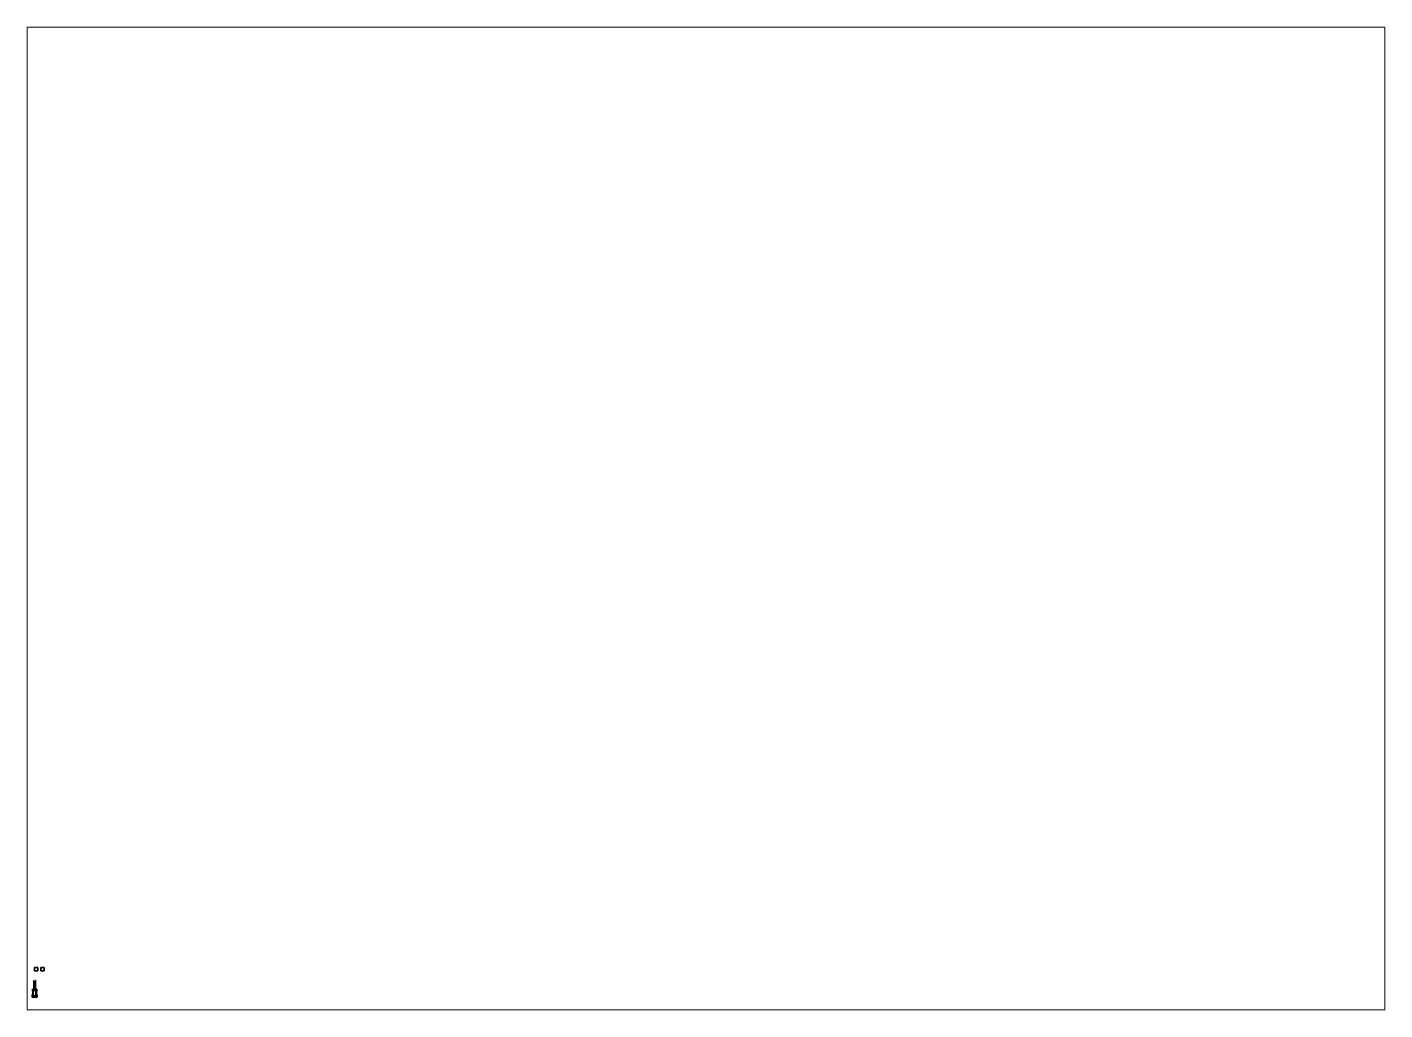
# Paper-space layout 'Layout1' of a CAD drawing. Header units: millimetres. Extents: x 28 to 251, y 20 to 181.
# The model-space entities are those that its viewports show. They can reach past a viewport. Long polylines and large blocks are cut down to what shows.
import ezdxf

# ---------------------------------------------------------------- set-up
doc = ezdxf.new("R2010")
doc.units = ezdxf.units.MM
doc.layers.add('wheels', color=2, linetype='Continuous')

msp = doc.modelspace()

# ---------------------------------------------------------------- linework, layer by layer
for points in [[(1, 8, 1), (1, 8), (0, 8), (0, 8, 1)], [(1, 8), (1, 7), (0, 7), (0, 8)], [(0, 8), (0, 7), (0, 7, 1), (0, 8, 1)], [(0, 8, 1), (0, 7, 1), (1, 7, 1), (1, 8, 1)], [(0, 7, 1), (0, 7), (1, 7), (1, 7, 1)], [(1, 7, 1), (1, 7), (1, 8), (1, 8, 1)], [(3, 8), (3, 7), (2, 7), (2, 8)], [(2, 8), (2, 7), (3, 7), (3, 8)], [(-0.57, 0.92, 1), (-0.45, 0.92, 0.5), (-0.48, 0.92, 0.5), (-0.6, 0.92, 1)], [(-0.48, 0.92, 0.5), (-0.48, 0.87, 0.5), (-0.6, 0.87, 1), (-0.6, 0.92, 1)], [(-0.6, 0.92, 1), (-0.6, 0.87, 1), (-0.57, 0.87, 1), (-0.57, 0.92, 1)], [(-0.6, 0.87, 1), (-0.48, 0.87, 0.5), (-0.45, 0.87, 0.5), (-0.57, 0.87, 1)], [(-0.57, 0.02, 1), (-0.45, 0.02, 0.5), (-0.48, 0.02, 0.5), (-0.6, 0.02, 1)], [(-0.48, 0.02, 0.5), (-0.48, -0.03, 0.5), (-0.6, -0.03, 1), (-0.6, 0.02, 1)], [(-0.6, 0.02, 1), (-0.6, -0.03, 1), (-0.57, -0.03, 1), (-0.57, 0.02, 1)], [(-0.57, 1.25, 1), (-0.52, 1.25, 1), (-0.41, 1.25, 0.55), (-0.45, 1.25, 0.5)], [(-0.45, 1.25, 0.5), (-0.45, -1.25, 0.5), (-0.57, -1.25, 1), (-0.57, 1.25, 1)], [(-0.57, -1.25, 1), (-0.52, -1.2, 1), (-0.52, 1.25, 1), (-0.57, 1.25, 1)], [(-0.52, 1.25, 1), (-0.52, -1.2, 1), (-0.41, -1.2, 0.55), (-0.41, 1.25, 0.55)], [(-0.52, 1.15, 1), (-0.52, 1.1, 1), (0.52, 1.1, 1), (0.52, 1.15, 1)], [(0.52, 1.15, 1), (0.41, 1.15, 0.55), (-0.41, 1.15, 0.55), (-0.52, 1.15, 1)], [(-0.52, 1.1, 1), (-0.41, 1.1, 0.55), (0.41, 1.1, 0.55), (0.52, 1.1, 1)], [(-0.45, 0.92, 0.5), (-0.45, 0.87, 0.5), (-0.48, 0.87, 0.5), (-0.48, 0.92, 0.5)], [(-0.45, 0.02, 0.5), (-0.45, -0.03, 0.5), (-0.48, -0.03, 0.5), (-0.48, 0.02, 0.5)], [(0.41, 1.25, 0.55), (0.45, 1.25, 0.5), (-0.45, 1.25, 0.5), (-0.41, 1.25, 0.55)], [(0.45, 1.25, 0.5), (0.45, -1.25, 0.5), (-0.45, -1.25, 0.5), (-0.45, 1.25, 0.5)], [(-0.41, 1.25, 0.55), (-0.41, -1.2, 0.55), (0.41, -1.2, 0.55), (0.41, 1.25, 0.55)], [(-0.2, 0.98, 0.4), (-0.2, 0.98, 0.27), (-0.25, 0.98, 0.27), (-0.25, 0.98, 0.45)], [(-0.25, 0.98, 0.27), (-0.25, 0.82, 0.27), (-0.25, 0.82, 0.45), (-0.25, 0.98, 0.45)], [(-0.2, 0.98, 0.27), (-0.2, 0.82, 0.27), (-0.25, 0.82, 0.27), (-0.25, 0.98, 0.27)], [(-0.25, 0.82, 0.45), (0.25, 0.82, 0.45), (0.25, 0.98, 0.45), (-0.25, 0.98, 0.45)], [(-0.25, 0.98, 0.45), (0.25, 0.98, 0.45), (0.2, 0.98, 0.4), (-0.2, 0.98, 0.4)], [(-0.25, 0.82, 0.45), (-0.25, 0.82, 0.27), (-0.2, 0.82, 0.27), (-0.2, 0.82, 0.4)], [(-0.2, 0.82, 0.4), (0.2, 0.82, 0.4), (0.25, 0.82, 0.45), (-0.25, 0.82, 0.45)], [(-0.22, 3.94, 0.02), (-0.24, 3.94, 0), (-0.24, 0.97, 0.42), (-0.22, 0.97, 0.44)], [(-0.24, 3.94, 0), (-0.22, 3.94, -0.02), (-0.22, 0.97, 0.4), (-0.24, 0.97, 0.42)], [(-0.2, 3.94, 0), (-0.22, 3.94, -0.02), (-0.24, 3.94, 0), (-0.22, 3.94, 0.02)], [(-0.2, 3.94, 0), (-0.22, 3.94, 0.02), (-0.22, 0.97, 0.44), (-0.2, 0.97, 0.42)], [(-0.22, 3.94, -0.02), (-0.2, 3.94, 0), (-0.2, 0.97, 0.42), (-0.22, 0.97, 0.4)], [(-0.2, 0.82, 0.4), (-0.2, 0.82, 0.27), (-0.2, 0.98, 0.27), (-0.2, 0.98, 0.4)], [(0.2, 0.98, 0.4), (0.2, 0.82, 0.4), (-0.2, 0.82, 0.4), (-0.2, 0.98, 0.4)], [(-0.03, 0.94, 0.45), (-0.05, 0.9, 0.45), (-0.05, 0.9, 0.5), (-0.03, 0.94, 0.5)], [(-0.05, 0.9, 0.45), (-0.03, 0.86, 0.45), (-0.03, 0.86, 0.5), (-0.05, 0.9, 0.5)], [(-0.03, 0.86, 0.45), (0.02, 0.86, 0.45), (0.02, 0.86, 0.5), (-0.03, 0.86, 0.5)], [(0.02, 0.94, 0.45), (-0.03, 0.94, 0.45), (-0.03, 0.94, 0.5), (0.02, 0.94, 0.5)], [(0.02, 0.86, 0.45), (0.05, 0.9, 0.45), (0.05, 0.9, 0.5), (0.02, 0.86, 0.5)], [(0.05, 0.9, 0.45), (0.02, 0.94, 0.45), (0.02, 0.94, 0.5), (0.05, 0.9, 0.5)], [(0.24, 3.94, 0), (0.22, 3.94, -0.02), (0.2, 3.94, 0), (0.22, 3.94, 0.02)], [(0.22, 3.94, 0.02), (0.2, 3.94, 0), (0.2, 0.97, 0.42), (0.22, 0.97, 0.44)], [(0.2, 3.94, 0), (0.22, 3.94, -0.02), (0.22, 0.97, 0.4), (0.2, 0.97, 0.42)], [(0.2, 0.98, 0.27), (0.2, 0.82, 0.27), (0.2, 0.82, 0.4), (0.2, 0.98, 0.4)], [(0.25, 0.98, 0.45), (0.25, 0.98, 0.27), (0.2, 0.98, 0.27), (0.2, 0.98, 0.4)], [(0.25, 0.98, 0.27), (0.25, 0.82, 0.27), (0.2, 0.82, 0.27), (0.2, 0.98, 0.27)], [(0.2, 0.82, 0.4), (0.2, 0.82, 0.27), (0.25, 0.82, 0.27), (0.25, 0.82, 0.45)], [(0.24, 3.94, 0), (0.22, 3.94, 0.02), (0.22, 0.97, 0.44), (0.24, 0.97, 0.42)], [(0.22, 3.94, -0.02), (0.24, 3.94, 0), (0.24, 0.97, 0.42), (0.22, 0.97, 0.4)], [(0.25, 0.82, 0.45), (0.25, 0.82, 0.27), (0.25, 0.98, 0.27), (0.25, 0.98, 0.45)], [(0.52, 1.25, 1), (0.57, 1.25, 1), (0.45, 1.25, 0.5), (0.41, 1.25, 0.55)], [(0.41, 1.25, 0.55), (0.41, -1.2, 0.55), (0.52, -1.2, 1), (0.52, 1.25, 1)], [(0.57, 1.25, 1), (0.57, -1.25, 1), (0.45, -1.25, 0.5), (0.45, 1.25, 0.5)], [(0.6, 0.92, 1), (0.48, 0.92, 0.5), (0.45, 0.92, 0.5), (0.57, 0.92, 1)], [(0.48, 0.92, 0.5), (0.48, 0.87, 0.5), (0.45, 0.87, 0.5), (0.45, 0.92, 0.5)], [(0.57, 0.87, 1), (0.45, 0.87, 0.5), (0.48, 0.87, 0.5), (0.6, 0.87, 1)], [(0.6, 0.02, 1), (0.48, 0.02, 0.5), (0.45, 0.02, 0.5), (0.57, 0.02, 1)], [(0.48, 0.02, 0.5), (0.48, -0.03, 0.5), (0.45, -0.03, 0.5), (0.45, 0.02, 0.5)], [(0.6, 0.87, 1), (0.48, 0.87, 0.5), (0.48, 0.92, 0.5), (0.6, 0.92, 1)], [(0.6, -0.03, 1), (0.48, -0.03, 0.5), (0.48, 0.02, 0.5), (0.6, 0.02, 1)], [(0.52, -1.2, 1), (0.57, -1.25, 1), (0.57, 1.25, 1), (0.52, 1.25, 1)], [(0.57, 0.92, 1), (0.57, 0.87, 1), (0.6, 0.87, 1), (0.6, 0.92, 1)], [(0.57, 0.02, 1), (0.57, -0.03, 1), (0.6, -0.03, 1), (0.6, 0.02, 1)], [(-0.6, -0.03, 1), (-0.48, -0.03, 0.5), (-0.45, -0.03, 0.5), (-0.57, -0.03, 1)], [(-0.57, -0.87, 1), (-0.45, -0.87, 0.5), (-0.48, -0.87, 0.5), (-0.6, -0.87, 1)], [(-0.48, -0.87, 0.5), (-0.48, -0.92, 0.5), (-0.6, -0.92, 1), (-0.6, -0.87, 1)], [(-0.6, -0.87, 1), (-0.6, -0.92, 1), (-0.57, -0.92, 1), (-0.57, -0.87, 1)], [(-0.6, -0.92, 1), (-0.48, -0.92, 0.5), (-0.45, -0.92, 0.5), (-0.57, -0.92, 1)], [(-0.52, -1.2, 1), (-0.57, -1.25, 1), (0.57, -1.25, 1), (0.52, -1.2, 1)], [(-0.57, -1.25, 1), (-0.45, -1.25, 0.5), (0.45, -1.25, 0.5), (0.57, -1.25, 1)], [(0.52, -1.2, 1), (0.41, -1.2, 0.55), (-0.41, -1.2, 0.55), (-0.52, -1.2, 1)], [(-0.45, -0.87, 0.5), (-0.45, -0.92, 0.5), (-0.48, -0.92, 0.5), (-0.48, -0.87, 0.5)], [(-0.3, -0.8, 0.5), (-0.3, -0.8, 0.27), (-0.35, -0.8, 0.27), (-0.35, -0.8, 0.5)], [(-0.35, -0.8, 0.27), (-0.35, -1, 0.27), (-0.35, -1, 0.5), (-0.35, -0.8, 0.5)], [(-0.3, -0.8, 0.27), (-0.3, -1, 0.27), (-0.35, -1, 0.27), (-0.35, -0.8, 0.27)], [(-0.35, -1, 0.5), (-0.35, -1, 0.27), (-0.3, -1, 0.27), (-0.3, -1, 0.5)], [(-0.3, -1, 0.5), (-0.3, -1, 0.27), (-0.3, -0.8, 0.27), (-0.3, -0.8, 0.5)], [(0.35, -0.8, 0.5), (0.35, -0.8, 0.27), (0.3, -0.8, 0.27), (0.3, -0.8, 0.5)], [(0.3, -0.8, 0.27), (0.3, -1, 0.27), (0.3, -1, 0.5), (0.3, -0.8, 0.5)], [(0.35, -0.8, 0.27), (0.35, -1, 0.27), (0.3, -1, 0.27), (0.3, -0.8, 0.27)], [(0.3, -1, 0.5), (0.3, -1, 0.27), (0.35, -1, 0.27), (0.35, -1, 0.5)], [(0.35, -1, 0.5), (0.35, -1, 0.27), (0.35, -0.8, 0.27), (0.35, -0.8, 0.5)], [(0.57, -0.03, 1), (0.45, -0.03, 0.5), (0.48, -0.03, 0.5), (0.6, -0.03, 1)], [(0.6, -0.87, 1), (0.48, -0.87, 0.5), (0.45, -0.87, 0.5), (0.57, -0.87, 1)], [(0.48, -0.87, 0.5), (0.48, -0.92, 0.5), (0.45, -0.92, 0.5), (0.45, -0.87, 0.5)], [(0.57, -0.92, 1), (0.45, -0.92, 0.5), (0.48, -0.92, 0.5), (0.6, -0.92, 1)], [(0.6, -0.92, 1), (0.48, -0.92, 0.5), (0.48, -0.87, 0.5), (0.6, -0.87, 1)], [(0.57, -0.87, 1), (0.57, -0.92, 1), (0.6, -0.92, 1), (0.6, -0.87, 1)]]:
    msp.add_3dface(points)
at = {"layer": 'wheels'}
for points in [[(-0.55, 1.18, 0.55), (-0.55, 1.25, 0.34), (-0.65, 1.25, 0.34), (-0.65, 1.18, 0.55)], [(-0.55, 1.25, 0.34), (-0.55, 1.18, 0.13), (-0.65, 1.18, 0.13), (-0.65, 1.25, 0.34)], [(-0.65, 1.18, 0.55), (-0.65, 1.25, 0.34), (-0.65, 1.2, 0.34), (-0.65, 1.14, 0.52)], [(-0.65, 1.25, 0.34), (-0.65, 1.18, 0.13), (-0.65, 1.14, 0.16), (-0.65, 1.2, 0.34)], [(-0.55, 1.2, 0.34), (-0.55, 1.14, 0.52), (-0.65, 1.14, 0.52), (-0.65, 1.2, 0.34)], [(-0.55, 1.14, 0.16), (-0.55, 1.2, 0.34), (-0.65, 1.2, 0.34), (-0.65, 1.14, 0.16)], [(-0.55, 1.18, 0.4), (-0.55, 1, 0.34), (-0.65, 1, 0.34), (-0.65, 1.18, 0.4)], [(-0.65, 1, 0.34), (-0.65, 0.98, 0.4), (-0.65, 1.16, 0.46), (-0.65, 1.18, 0.4)], [(-0.65, 1.18, 0.28), (-0.65, 1, 0.34), (-0.55, 1, 0.34), (-0.55, 1.18, 0.28)], [(-0.65, 0.98, 0.28), (-0.65, 1, 0.34), (-0.65, 1.18, 0.28), (-0.65, 1.16, 0.22)], [(-0.55, 1.01, 0.67), (-0.55, 1.18, 0.55), (-0.65, 1.18, 0.55), (-0.65, 1.01, 0.67)], [(-0.55, 1.18, 0.13), (-0.55, 1.01, 0.01), (-0.65, 1.01, 0.01), (-0.65, 1.18, 0.13)], [(-0.65, 1.01, 0.67), (-0.65, 1.18, 0.55), (-0.65, 1.14, 0.52), (-0.65, 0.99, 0.63)], [(-0.65, 1.18, 0.13), (-0.65, 1.01, 0.01), (-0.65, 0.99, 0.05), (-0.65, 1.14, 0.16)], [(-0.65, 1.16, 0.46), (-0.65, 0.98, 0.4), (-0.55, 0.98, 0.4), (-0.55, 1.16, 0.46)], [(-0.55, 1.16, 0.22), (-0.55, 0.98, 0.28), (-0.65, 0.98, 0.28), (-0.65, 1.16, 0.22)], [(-0.55, 1.14, 0.52), (-0.55, 0.99, 0.63), (-0.65, 0.99, 0.63), (-0.65, 1.14, 0.52)], [(-0.55, 0.99, 0.05), (-0.55, 1.14, 0.16), (-0.65, 1.14, 0.16), (-0.65, 0.99, 0.05)], [(-0.55, 1.09, 0.55), (-0.55, 0.98, 0.4), (-0.65, 0.98, 0.4), (-0.65, 1.09, 0.55)], [(-0.65, 0.98, 0.4), (-0.65, 0.93, 0.44), (-0.65, 1.04, 0.59), (-0.65, 1.09, 0.55)], [(-0.65, 1.09, 0.13), (-0.65, 0.98, 0.28), (-0.55, 0.98, 0.28), (-0.55, 1.09, 0.13)], [(-0.65, 0.93, 0.24), (-0.65, 0.98, 0.28), (-0.65, 1.09, 0.13), (-0.65, 1.04, 0.09)], [(-0.65, 1.04, 0.59), (-0.65, 0.93, 0.44), (-0.55, 0.93, 0.44), (-0.55, 1.04, 0.59)], [(-0.55, 1.04, 0.09), (-0.55, 0.93, 0.24), (-0.65, 0.93, 0.24), (-0.65, 1.04, 0.09)], [(-0.55, 0.79, 0.67), (-0.55, 1.01, 0.67), (-0.65, 1.01, 0.67), (-0.65, 0.79, 0.67)], [(-0.55, 1.01, 0.01), (-0.55, 0.79, 0.01), (-0.65, 0.79, 0.01), (-0.65, 1.01, 0.01)], [(-0.65, 0.79, 0.67), (-0.65, 1.01, 0.67), (-0.65, 0.99, 0.63), (-0.65, 0.81, 0.63)], [(-0.65, 1.01, 0.01), (-0.65, 0.79, 0.01), (-0.65, 0.81, 0.05), (-0.65, 0.99, 0.05)], [(-0.65, 1, 0.34), (-0.65, 0.87, 0.44), (-0.65, 0.93, 0.44), (-0.65, 0.98, 0.4)], [(-0.65, 0.98, 0.28), (-0.65, 0.82, 0.4), (-0.65, 0.87, 0.44), (-0.65, 1, 0.34)], [(-0.55, 0.99, 0.63), (-0.55, 0.81, 0.63), (-0.65, 0.81, 0.63), (-0.65, 0.99, 0.63)], [(-0.55, 0.81, 0.05), (-0.55, 0.99, 0.05), (-0.65, 0.99, 0.05), (-0.65, 0.81, 0.05)], [(-0.65, 0.93, 0.24), (-0.65, 0.8, 0.34), (-0.65, 0.82, 0.4), (-0.65, 0.98, 0.28)], [(-0.65, 0.93, 0.44), (-0.65, 0.87, 0.44), (-0.65, 0.87, 0.63), (-0.65, 0.93, 0.63)], [(-0.55, 0.93, 0.63), (-0.55, 0.93, 0.44), (-0.65, 0.93, 0.44), (-0.65, 0.93, 0.63)], [(-0.65, 0.93, 0.05), (-0.65, 0.93, 0.24), (-0.55, 0.93, 0.24), (-0.55, 0.93, 0.05)], [(-0.65, 0.87, 0.24), (-0.65, 0.93, 0.24), (-0.65, 0.93, 0.05), (-0.65, 0.87, 0.05)], [(-0.65, 0.87, 0.24), (-0.65, 0.82, 0.28), (-0.65, 0.8, 0.34), (-0.65, 0.93, 0.24)], [(-0.65, 0.87, 0.63), (-0.65, 0.87, 0.44), (-0.55, 0.87, 0.44), (-0.55, 0.87, 0.63)], [(-0.55, 0.87, 0.05), (-0.55, 0.87, 0.24), (-0.65, 0.87, 0.24), (-0.65, 0.87, 0.05)], [(-0.65, 0.76, 0.09), (-0.65, 0.87, 0.24), (-0.55, 0.87, 0.24), (-0.55, 0.76, 0.09)], [(-0.65, 0.82, 0.28), (-0.65, 0.87, 0.24), (-0.65, 0.76, 0.09), (-0.65, 0.71, 0.13)], [(-0.55, 0.76, 0.59), (-0.55, 0.87, 0.44), (-0.65, 0.87, 0.44), (-0.65, 0.76, 0.59)], [(-0.65, 0.87, 0.44), (-0.65, 0.82, 0.4), (-0.65, 0.71, 0.55), (-0.65, 0.76, 0.59)], [(-0.55, 0.71, 0.13), (-0.55, 0.82, 0.28), (-0.65, 0.82, 0.28), (-0.65, 0.71, 0.13)], [(-0.65, 0.64, 0.22), (-0.65, 0.82, 0.28), (-0.55, 0.82, 0.28), (-0.55, 0.64, 0.22)], [(-0.65, 0.8, 0.34), (-0.65, 0.82, 0.28), (-0.65, 0.64, 0.22), (-0.65, 0.62, 0.28)], [(-0.55, 0.64, 0.46), (-0.55, 0.82, 0.4), (-0.65, 0.82, 0.4), (-0.65, 0.64, 0.46)], [(-0.65, 0.82, 0.4), (-0.65, 0.8, 0.34), (-0.65, 0.62, 0.4), (-0.65, 0.64, 0.46)], [(-0.65, 0.71, 0.55), (-0.65, 0.82, 0.4), (-0.55, 0.82, 0.4), (-0.55, 0.71, 0.55)], [(-0.55, 0.81, 0.63), (-0.55, 0.66, 0.52), (-0.65, 0.66, 0.52), (-0.65, 0.81, 0.63)], [(-0.55, 0.66, 0.16), (-0.55, 0.81, 0.05), (-0.65, 0.81, 0.05), (-0.65, 0.66, 0.16)], [(-0.65, 0.79, 0.01), (-0.65, 0.62, 0.13), (-0.65, 0.66, 0.16), (-0.65, 0.81, 0.05)], [(-0.65, 0.62, 0.55), (-0.65, 0.79, 0.67), (-0.65, 0.81, 0.63), (-0.65, 0.66, 0.52)], [(-0.55, 0.62, 0.28), (-0.55, 0.8, 0.34), (-0.65, 0.8, 0.34), (-0.65, 0.62, 0.28)], [(-0.65, 0.62, 0.4), (-0.65, 0.8, 0.34), (-0.55, 0.8, 0.34), (-0.55, 0.62, 0.4)], [(-0.55, 0.62, 0.55), (-0.55, 0.79, 0.67), (-0.65, 0.79, 0.67), (-0.65, 0.62, 0.55)], [(-0.55, 0.79, 0.01), (-0.55, 0.62, 0.13), (-0.65, 0.62, 0.13), (-0.65, 0.79, 0.01)], [(-0.55, 0.66, 0.52), (-0.55, 0.6, 0.34), (-0.65, 0.6, 0.34), (-0.65, 0.66, 0.52)], [(-0.55, 0.6, 0.34), (-0.55, 0.66, 0.16), (-0.65, 0.66, 0.16), (-0.65, 0.6, 0.34)], [(-0.65, 0.62, 0.13), (-0.65, 0.55, 0.34), (-0.65, 0.6, 0.34), (-0.65, 0.66, 0.16)], [(-0.65, 0.55, 0.34), (-0.65, 0.62, 0.55), (-0.65, 0.66, 0.52), (-0.65, 0.6, 0.34)], [(-0.55, 0.55, 0.34), (-0.55, 0.62, 0.55), (-0.65, 0.62, 0.55), (-0.65, 0.55, 0.34)], [(-0.55, 0.62, 0.13), (-0.55, 0.55, 0.34), (-0.65, 0.55, 0.34), (-0.65, 0.62, 0.13)], [(-0.55, 1.18, 0.13), (-0.55, 1.25, 0.34), (-0.55, 1.2, 0.34), (-0.55, 1.14, 0.16)], [(-0.55, 1.25, 0.34), (-0.55, 1.18, 0.55), (-0.55, 1.14, 0.52), (-0.55, 1.2, 0.34)], [(-0.55, 1, 0.34), (-0.55, 0.98, 0.28), (-0.55, 1.16, 0.22), (-0.55, 1.18, 0.28)], [(-0.55, 1.01, 0.01), (-0.55, 1.18, 0.13), (-0.55, 1.14, 0.16), (-0.55, 0.99, 0.05)], [(-0.55, 0.98, 0.4), (-0.55, 1, 0.34), (-0.55, 1.18, 0.4), (-0.55, 1.16, 0.46)], [(-0.55, 1.18, 0.55), (-0.55, 1.01, 0.67), (-0.55, 0.99, 0.63), (-0.55, 1.14, 0.52)], [(-0.55, 0.98, 0.28), (-0.55, 0.93, 0.24), (-0.55, 1.04, 0.09), (-0.55, 1.09, 0.13)], [(-0.55, 0.93, 0.44), (-0.55, 0.98, 0.4), (-0.55, 1.09, 0.55), (-0.55, 1.04, 0.59)], [(-0.55, 0.79, 0.01), (-0.55, 1.01, 0.01), (-0.55, 0.99, 0.05), (-0.55, 0.81, 0.05)], [(-0.55, 1.01, 0.67), (-0.55, 0.79, 0.67), (-0.55, 0.81, 0.63), (-0.55, 0.99, 0.63)], [(-0.55, 0.93, 0.24), (-0.55, 0.98, 0.28), (-0.55, 1, 0.34), (-0.55, 0.87, 0.24)], [(-0.55, 0.87, 0.24), (-0.55, 1, 0.34), (-0.55, 0.98, 0.4), (-0.55, 0.82, 0.28)], [(-0.55, 0.82, 0.28), (-0.55, 0.98, 0.4), (-0.55, 0.93, 0.44), (-0.55, 0.8, 0.34)], [(0.55, 0.93, 0.38), (0.55, 0.95, 0.34), (-0.55, 0.95, 0.34), (-0.55, 0.93, 0.38)], [(0.55, 0.95, 0.34), (0.55, 0.93, 0.3), (-0.55, 0.93, 0.3), (-0.55, 0.95, 0.34)], [(-0.55, 0.93, 0.24), (-0.55, 0.87, 0.24), (-0.55, 0.87, 0.05), (-0.55, 0.93, 0.05)], [(-0.55, 0.87, 0.44), (-0.55, 0.93, 0.44), (-0.55, 0.93, 0.63), (-0.55, 0.87, 0.63)], [(-0.55, 0.8, 0.34), (-0.55, 0.93, 0.44), (-0.55, 0.87, 0.44), (-0.55, 0.82, 0.4)], [(0.55, 0.88, 0.38), (0.55, 0.93, 0.38), (-0.55, 0.93, 0.38), (-0.55, 0.88, 0.38)], [(0.55, 0.93, 0.3), (0.55, 0.88, 0.3), (-0.55, 0.88, 0.3), (-0.55, 0.93, 0.3)], [(0.55, 0.85, 0.34), (0.55, 0.88, 0.38), (-0.55, 0.88, 0.38), (-0.55, 0.85, 0.34)], [(0.55, 0.88, 0.3), (0.55, 0.85, 0.34), (-0.55, 0.85, 0.34), (-0.55, 0.88, 0.3)], [(-0.55, 0.87, 0.24), (-0.55, 0.82, 0.28), (-0.55, 0.71, 0.13), (-0.55, 0.76, 0.09)], [(-0.55, 0.82, 0.4), (-0.55, 0.87, 0.44), (-0.55, 0.76, 0.59), (-0.55, 0.71, 0.55)], [(-0.55, 0.82, 0.28), (-0.55, 0.8, 0.34), (-0.55, 0.62, 0.28), (-0.55, 0.64, 0.22)], [(-0.55, 0.8, 0.34), (-0.55, 0.82, 0.4), (-0.55, 0.64, 0.46), (-0.55, 0.62, 0.4)], [(-0.55, 0.62, 0.13), (-0.55, 0.79, 0.01), (-0.55, 0.81, 0.05), (-0.55, 0.66, 0.16)], [(-0.55, 0.79, 0.67), (-0.55, 0.62, 0.55), (-0.55, 0.66, 0.52), (-0.55, 0.81, 0.63)], [(-0.55, 0.55, 0.34), (-0.55, 0.62, 0.13), (-0.55, 0.66, 0.16), (-0.55, 0.6, 0.34)], [(-0.55, 0.62, 0.55), (-0.55, 0.55, 0.34), (-0.55, 0.6, 0.34), (-0.55, 0.66, 0.52)], [(0.65, 1.25, 0.34), (0.65, 1.18, 0.13), (0.55, 1.18, 0.13), (0.55, 1.25, 0.34)], [(0.55, 1.25, 0.34), (0.55, 1.18, 0.13), (0.55, 1.14, 0.16), (0.55, 1.2, 0.34)], [(0.65, 1.18, 0.55), (0.65, 1.25, 0.34), (0.55, 1.25, 0.34), (0.55, 1.18, 0.55)], [(0.55, 1.18, 0.55), (0.55, 1.25, 0.34), (0.55, 1.2, 0.34), (0.55, 1.14, 0.52)], [(0.65, 1.14, 0.16), (0.65, 1.2, 0.34), (0.55, 1.2, 0.34), (0.55, 1.14, 0.16)], [(0.65, 1.2, 0.34), (0.65, 1.14, 0.52), (0.55, 1.14, 0.52), (0.55, 1.2, 0.34)], [(0.55, 0.98, 0.28), (0.55, 1, 0.34), (0.55, 1.18, 0.28), (0.55, 1.16, 0.22)], [(0.65, 1.18, 0.13), (0.65, 1.01, 0.01), (0.55, 1.01, 0.01), (0.55, 1.18, 0.13)], [(0.55, 1.18, 0.13), (0.55, 1.01, 0.01), (0.55, 0.99, 0.05), (0.55, 1.14, 0.16)], [(0.65, 1.18, 0.4), (0.65, 1, 0.34), (0.55, 1, 0.34), (0.55, 1.18, 0.4)], [(0.55, 1, 0.34), (0.55, 0.98, 0.4), (0.55, 1.16, 0.46), (0.55, 1.18, 0.4)], [(0.55, 1.18, 0.28), (0.55, 1, 0.34), (0.65, 1, 0.34), (0.65, 1.18, 0.28)], [(0.65, 1.01, 0.67), (0.65, 1.18, 0.55), (0.55, 1.18, 0.55), (0.55, 1.01, 0.67)], [(0.55, 1.01, 0.67), (0.55, 1.18, 0.55), (0.55, 1.14, 0.52), (0.55, 0.99, 0.63)], [(0.65, 1.16, 0.22), (0.65, 0.98, 0.28), (0.55, 0.98, 0.28), (0.55, 1.16, 0.22)], [(0.55, 1.16, 0.46), (0.55, 0.98, 0.4), (0.65, 0.98, 0.4), (0.65, 1.16, 0.46)], [(0.65, 0.99, 0.05), (0.65, 1.14, 0.16), (0.55, 1.14, 0.16), (0.55, 0.99, 0.05)], [(0.65, 1.14, 0.52), (0.65, 0.99, 0.63), (0.55, 0.99, 0.63), (0.55, 1.14, 0.52)], [(0.55, 1.09, 0.13), (0.55, 0.98, 0.28), (0.65, 0.98, 0.28), (0.65, 1.09, 0.13)], [(0.55, 0.93, 0.24), (0.55, 0.98, 0.28), (0.55, 1.09, 0.13), (0.55, 1.04, 0.09)], [(0.65, 1.09, 0.55), (0.65, 0.98, 0.4), (0.55, 0.98, 0.4), (0.55, 1.09, 0.55)], [(0.55, 0.98, 0.4), (0.55, 0.93, 0.44), (0.55, 1.04, 0.59), (0.55, 1.09, 0.55)], [(0.65, 1.04, 0.09), (0.65, 0.93, 0.24), (0.55, 0.93, 0.24), (0.55, 1.04, 0.09)], [(0.55, 1.04, 0.59), (0.55, 0.93, 0.44), (0.65, 0.93, 0.44), (0.65, 1.04, 0.59)], [(0.55, 1.01, 0.01), (0.55, 0.79, 0.01), (0.55, 0.81, 0.05), (0.55, 0.99, 0.05)], [(0.65, 1.01, 0.01), (0.65, 0.79, 0.01), (0.55, 0.79, 0.01), (0.55, 1.01, 0.01)], [(0.55, 0.79, 0.67), (0.55, 1.01, 0.67), (0.55, 0.99, 0.63), (0.55, 0.81, 0.63)], [(0.65, 0.79, 0.67), (0.65, 1.01, 0.67), (0.55, 1.01, 0.67), (0.55, 0.79, 0.67)], [(0.55, 0.98, 0.28), (0.55, 0.82, 0.4), (0.55, 0.87, 0.44), (0.55, 1, 0.34)], [(0.55, 1, 0.34), (0.55, 0.87, 0.44), (0.55, 0.93, 0.44), (0.55, 0.98, 0.4)], [(0.65, 0.81, 0.05), (0.65, 0.99, 0.05), (0.55, 0.99, 0.05), (0.55, 0.81, 0.05)], [(0.65, 0.99, 0.63), (0.65, 0.81, 0.63), (0.55, 0.81, 0.63), (0.55, 0.99, 0.63)], [(0.55, 0.93, 0.24), (0.55, 0.8, 0.34), (0.55, 0.82, 0.4), (0.55, 0.98, 0.28)], [(0.55, 0.87, 0.24), (0.55, 0.82, 0.28), (0.55, 0.8, 0.34), (0.55, 0.93, 0.24)], [(0.55, 0.93, 0.05), (0.55, 0.93, 0.24), (0.65, 0.93, 0.24), (0.65, 0.93, 0.05)], [(0.55, 0.87, 0.24), (0.55, 0.93, 0.24), (0.55, 0.93, 0.05), (0.55, 0.87, 0.05)], [(0.55, 0.93, 0.44), (0.55, 0.87, 0.44), (0.55, 0.87, 0.63), (0.55, 0.93, 0.63)], [(0.65, 0.93, 0.63), (0.65, 0.93, 0.44), (0.55, 0.93, 0.44), (0.55, 0.93, 0.63)], [(0.55, 0.82, 0.28), (0.55, 0.87, 0.24), (0.55, 0.76, 0.09), (0.55, 0.71, 0.13)], [(0.65, 0.87, 0.05), (0.65, 0.87, 0.24), (0.55, 0.87, 0.24), (0.55, 0.87, 0.05)], [(0.55, 0.76, 0.09), (0.55, 0.87, 0.24), (0.65, 0.87, 0.24), (0.65, 0.76, 0.09)], [(0.55, 0.87, 0.63), (0.55, 0.87, 0.44), (0.65, 0.87, 0.44), (0.65, 0.87, 0.63)], [(0.65, 0.76, 0.59), (0.65, 0.87, 0.44), (0.55, 0.87, 0.44), (0.55, 0.76, 0.59)], [(0.55, 0.87, 0.44), (0.55, 0.82, 0.4), (0.55, 0.71, 0.55), (0.55, 0.76, 0.59)], [(0.65, 0.71, 0.13), (0.65, 0.82, 0.28), (0.55, 0.82, 0.28), (0.55, 0.71, 0.13)], [(0.55, 0.64, 0.22), (0.55, 0.82, 0.28), (0.65, 0.82, 0.28), (0.65, 0.64, 0.22)], [(0.55, 0.8, 0.34), (0.55, 0.82, 0.28), (0.55, 0.64, 0.22), (0.55, 0.62, 0.28)], [(0.55, 0.71, 0.55), (0.55, 0.82, 0.4), (0.65, 0.82, 0.4), (0.65, 0.71, 0.55)], [(0.55, 0.82, 0.4), (0.55, 0.8, 0.34), (0.55, 0.62, 0.4), (0.55, 0.64, 0.46)], [(0.65, 0.64, 0.46), (0.65, 0.82, 0.4), (0.55, 0.82, 0.4), (0.55, 0.64, 0.46)], [(0.55, 0.79, 0.01), (0.55, 0.62, 0.13), (0.55, 0.66, 0.16), (0.55, 0.81, 0.05)], [(0.65, 0.66, 0.16), (0.65, 0.81, 0.05), (0.55, 0.81, 0.05), (0.55, 0.66, 0.16)], [(0.65, 0.81, 0.63), (0.65, 0.66, 0.52), (0.55, 0.66, 0.52), (0.55, 0.81, 0.63)], [(0.55, 0.62, 0.55), (0.55, 0.79, 0.67), (0.55, 0.81, 0.63), (0.55, 0.66, 0.52)], [(0.55, 0.62, 0.4), (0.55, 0.8, 0.34), (0.65, 0.8, 0.34), (0.65, 0.62, 0.4)], [(0.65, 0.62, 0.28), (0.65, 0.8, 0.34), (0.55, 0.8, 0.34), (0.55, 0.62, 0.28)], [(0.65, 0.79, 0.01), (0.65, 0.62, 0.13), (0.55, 0.62, 0.13), (0.55, 0.79, 0.01)], [(0.65, 0.62, 0.55), (0.65, 0.79, 0.67), (0.55, 0.79, 0.67), (0.55, 0.62, 0.55)], [(0.65, 0.6, 0.34), (0.65, 0.66, 0.16), (0.55, 0.66, 0.16), (0.55, 0.6, 0.34)], [(0.55, 0.62, 0.13), (0.55, 0.55, 0.34), (0.55, 0.6, 0.34), (0.55, 0.66, 0.16)], [(0.65, 0.66, 0.52), (0.65, 0.6, 0.34), (0.55, 0.6, 0.34), (0.55, 0.66, 0.52)], [(0.55, 0.55, 0.34), (0.55, 0.62, 0.55), (0.55, 0.66, 0.52), (0.55, 0.6, 0.34)], [(0.65, 0.62, 0.13), (0.65, 0.55, 0.34), (0.55, 0.55, 0.34), (0.55, 0.62, 0.13)], [(0.65, 0.55, 0.34), (0.65, 0.62, 0.55), (0.55, 0.62, 0.55), (0.55, 0.55, 0.34)], [(0.65, 1.18, 0.13), (0.65, 1.25, 0.34), (0.65, 1.2, 0.34), (0.65, 1.14, 0.16)], [(0.65, 1.25, 0.34), (0.65, 1.18, 0.55), (0.65, 1.14, 0.52), (0.65, 1.2, 0.34)], [(0.65, 1, 0.34), (0.65, 0.98, 0.28), (0.65, 1.16, 0.22), (0.65, 1.18, 0.28)], [(0.65, 1.01, 0.01), (0.65, 1.18, 0.13), (0.65, 1.14, 0.16), (0.65, 0.99, 0.05)], [(0.65, 0.98, 0.4), (0.65, 1, 0.34), (0.65, 1.18, 0.4), (0.65, 1.16, 0.46)], [(0.65, 1.18, 0.55), (0.65, 1.01, 0.67), (0.65, 0.99, 0.63), (0.65, 1.14, 0.52)], [(0.65, 0.98, 0.28), (0.65, 0.93, 0.24), (0.65, 1.04, 0.09), (0.65, 1.09, 0.13)], [(0.65, 0.93, 0.44), (0.65, 0.98, 0.4), (0.65, 1.09, 0.55), (0.65, 1.04, 0.59)], [(0.65, 0.79, 0.01), (0.65, 1.01, 0.01), (0.65, 0.99, 0.05), (0.65, 0.81, 0.05)], [(0.65, 1.01, 0.67), (0.65, 0.79, 0.67), (0.65, 0.81, 0.63), (0.65, 0.99, 0.63)], [(0.65, 0.93, 0.24), (0.65, 0.98, 0.28), (0.65, 1, 0.34), (0.65, 0.87, 0.24)], [(0.65, 0.87, 0.24), (0.65, 1, 0.34), (0.65, 0.98, 0.4), (0.65, 0.82, 0.28)], [(0.65, 0.82, 0.28), (0.65, 0.98, 0.4), (0.65, 0.93, 0.44), (0.65, 0.8, 0.34)], [(0.65, 0.93, 0.24), (0.65, 0.87, 0.24), (0.65, 0.87, 0.05), (0.65, 0.93, 0.05)], [(0.65, 0.87, 0.44), (0.65, 0.93, 0.44), (0.65, 0.93, 0.63), (0.65, 0.87, 0.63)], [(0.65, 0.8, 0.34), (0.65, 0.93, 0.44), (0.65, 0.87, 0.44), (0.65, 0.82, 0.4)], [(0.65, 0.87, 0.24), (0.65, 0.82, 0.28), (0.65, 0.71, 0.13), (0.65, 0.76, 0.09)], [(0.65, 0.82, 0.4), (0.65, 0.87, 0.44), (0.65, 0.76, 0.59), (0.65, 0.71, 0.55)], [(0.65, 0.82, 0.28), (0.65, 0.8, 0.34), (0.65, 0.62, 0.28), (0.65, 0.64, 0.22)], [(0.65, 0.8, 0.34), (0.65, 0.82, 0.4), (0.65, 0.64, 0.46), (0.65, 0.62, 0.4)], [(0.65, 0.62, 0.13), (0.65, 0.79, 0.01), (0.65, 0.81, 0.05), (0.65, 0.66, 0.16)], [(0.65, 0.79, 0.67), (0.65, 0.62, 0.55), (0.65, 0.66, 0.52), (0.65, 0.81, 0.63)], [(0.65, 0.55, 0.34), (0.65, 0.62, 0.13), (0.65, 0.66, 0.16), (0.65, 0.6, 0.34)], [(0.65, 0.62, 0.55), (0.65, 0.55, 0.34), (0.65, 0.6, 0.34), (0.65, 0.66, 0.52)], [(-0.66, -0.56, 0.65), (-0.66, -0.48, 0.4), (-0.78, -0.48, 0.4), (-0.78, -0.56, 0.65)], [(-0.78, -0.56, 0.65), (-0.78, -0.48, 0.4), (-0.78, -0.54, 0.4), (-0.78, -0.61, 0.61)], [(-0.66, -0.48, 0.4), (-0.66, -0.56, 0.15), (-0.78, -0.56, 0.15), (-0.78, -0.48, 0.4)], [(-0.78, -0.48, 0.4), (-0.78, -0.56, 0.15), (-0.78, -0.61, 0.19), (-0.78, -0.54, 0.4)], [(-0.66, -0.54, 0.4), (-0.66, -0.61, 0.61), (-0.78, -0.61, 0.61), (-0.78, -0.54, 0.4)], [(-0.66, -0.61, 0.19), (-0.66, -0.54, 0.4), (-0.78, -0.54, 0.4), (-0.78, -0.61, 0.19)], [(-0.66, -0.56, 0.15), (-0.66, -0.77, 0), (-0.78, -0.77, 0), (-0.78, -0.56, 0.15)], [(-0.78, -0.56, 0.15), (-0.78, -0.77, 0), (-0.78, -0.79, 0.06), (-0.78, -0.61, 0.19)], [(-0.66, -0.56, 0.47), (-0.66, -0.78, 0.4), (-0.78, -0.78, 0.4), (-0.78, -0.56, 0.47)], [(-0.78, -0.78, 0.4), (-0.78, -0.8, 0.47), (-0.78, -0.59, 0.54), (-0.78, -0.56, 0.47)], [(-0.78, -0.8, 0.33), (-0.78, -0.78, 0.4), (-0.78, -0.56, 0.33), (-0.78, -0.59, 0.26)], [(-0.78, -0.56, 0.33), (-0.78, -0.78, 0.4), (-0.66, -0.78, 0.4), (-0.66, -0.56, 0.33)], [(-0.66, -0.77, 0.8), (-0.66, -0.56, 0.65), (-0.78, -0.56, 0.65), (-0.78, -0.77, 0.8)], [(-0.78, -0.77, 0.8), (-0.78, -0.56, 0.65), (-0.78, -0.61, 0.61), (-0.78, -0.79, 0.74)], [(-0.66, -0.59, 0.26), (-0.66, -0.8, 0.33), (-0.78, -0.8, 0.33), (-0.78, -0.59, 0.26)], [(-0.78, -0.59, 0.54), (-0.78, -0.8, 0.47), (-0.66, -0.8, 0.47), (-0.66, -0.59, 0.54)], [(-0.66, -0.79, 0.06), (-0.66, -0.61, 0.19), (-0.78, -0.61, 0.19), (-0.78, -0.79, 0.06)], [(-0.66, -0.61, 0.61), (-0.66, -0.79, 0.74), (-0.78, -0.79, 0.74), (-0.78, -0.61, 0.61)], [(-0.66, -0.67, 0.66), (-0.66, -0.8, 0.47), (-0.78, -0.8, 0.47), (-0.78, -0.67, 0.66)], [(-0.78, -0.8, 0.47), (-0.78, -0.86, 0.51), (-0.78, -0.73, 0.7), (-0.78, -0.67, 0.66)], [(-0.78, -0.67, 0.14), (-0.78, -0.8, 0.33), (-0.66, -0.8, 0.33), (-0.66, -0.67, 0.14)], [(-0.78, -0.86, 0.29), (-0.78, -0.8, 0.33), (-0.78, -0.67, 0.14), (-0.78, -0.73, 0.1)], [(-0.78, -0.73, 0.7), (-0.78, -0.86, 0.51), (-0.66, -0.86, 0.51), (-0.66, -0.73, 0.7)], [(-0.66, -0.73, 0.1), (-0.66, -0.86, 0.29), (-0.78, -0.86, 0.29), (-0.78, -0.73, 0.1)], [(-0.78, -0.77, 0), (-0.78, -1.03, 0), (-0.78, -1.01, 0.06), (-0.78, -0.79, 0.06)], [(-0.66, -0.77, 0), (-0.66, -1.03, 0), (-0.78, -1.03, 0), (-0.78, -0.77, 0)], [(-0.78, -1.03, 0.8), (-0.78, -0.77, 0.8), (-0.78, -0.79, 0.74), (-0.78, -1.01, 0.74)], [(-0.66, -1.03, 0.8), (-0.66, -0.77, 0.8), (-0.78, -0.77, 0.8), (-0.78, -1.03, 0.8)], [(-0.78, -0.78, 0.4), (-0.78, -0.94, 0.51), (-0.78, -0.86, 0.51), (-0.78, -0.8, 0.47)], [(-0.78, -0.8, 0.33), (-0.78, -1, 0.47), (-0.78, -0.94, 0.51), (-0.78, -0.78, 0.4)], [(-0.66, -1.01, 0.06), (-0.66, -0.79, 0.06), (-0.78, -0.79, 0.06), (-0.78, -1.01, 0.06)], [(-0.66, -0.79, 0.74), (-0.66, -1.01, 0.74), (-0.78, -1.01, 0.74), (-0.78, -0.79, 0.74)], [(-0.78, -0.86, 0.29), (-0.78, -1.02, 0.4), (-0.78, -1, 0.47), (-0.78, -0.8, 0.33)], [(-0.78, -0.86, 0.51), (-0.78, -0.94, 0.51), (-0.78, -0.94, 0.74), (-0.78, -0.86, 0.74)], [(-0.66, -0.86, 0.74), (-0.66, -0.86, 0.51), (-0.78, -0.86, 0.51), (-0.78, -0.86, 0.74)], [(-0.78, -0.86, 0.06), (-0.78, -0.86, 0.29), (-0.66, -0.86, 0.29), (-0.66, -0.86, 0.06)], [(-0.78, -0.94, 0.29), (-0.78, -0.86, 0.29), (-0.78, -0.86, 0.06), (-0.78, -0.94, 0.06)], [(-0.78, -0.94, 0.29), (-0.78, -1, 0.33), (-0.78, -1.02, 0.4), (-0.78, -0.86, 0.29)], [(-0.78, -0.94, 0.74), (-0.78, -0.94, 0.51), (-0.66, -0.94, 0.51), (-0.66, -0.94, 0.74)], [(-0.66, -1.07, 0.7), (-0.66, -0.94, 0.51), (-0.78, -0.94, 0.51), (-0.78, -1.07, 0.7)], [(-0.78, -0.94, 0.51), (-0.78, -1, 0.47), (-0.78, -1.13, 0.66), (-0.78, -1.07, 0.7)], [(-0.78, -1, 0.33), (-0.78, -0.94, 0.29), (-0.78, -1.07, 0.1), (-0.78, -1.13, 0.14)], [(-0.66, -0.94, 0.06), (-0.66, -0.94, 0.29), (-0.78, -0.94, 0.29), (-0.78, -0.94, 0.06)], [(-0.78, -1.07, 0.1), (-0.78, -0.94, 0.29), (-0.66, -0.94, 0.29), (-0.66, -1.07, 0.1)], [(-0.78, -1.13, 0.66), (-0.78, -1, 0.47), (-0.66, -1, 0.47), (-0.66, -1.13, 0.66)], [(-0.66, -1.13, 0.14), (-0.66, -1, 0.33), (-0.78, -1, 0.33), (-0.78, -1.13, 0.14)], [(-0.78, -1, 0.47), (-0.78, -1.02, 0.4), (-0.78, -1.24, 0.47), (-0.78, -1.21, 0.54)], [(-0.78, -1.21, 0.26), (-0.78, -1, 0.33), (-0.66, -1, 0.33), (-0.66, -1.21, 0.26)], [(-0.78, -1.02, 0.4), (-0.78, -1, 0.33), (-0.78, -1.21, 0.26), (-0.78, -1.24, 0.33)], [(-0.66, -1.21, 0.54), (-0.66, -1, 0.47), (-0.78, -1, 0.47), (-0.78, -1.21, 0.54)], [(-0.78, -1.03, 0), (-0.78, -1.24, 0.15), (-0.78, -1.19, 0.19), (-0.78, -1.01, 0.06)], [(-0.66, -1.19, 0.19), (-0.66, -1.01, 0.06), (-0.78, -1.01, 0.06), (-0.78, -1.19, 0.19)], [(-0.78, -1.24, 0.65), (-0.78, -1.03, 0.8), (-0.78, -1.01, 0.74), (-0.78, -1.19, 0.61)], [(-0.66, -1.01, 0.74), (-0.66, -1.19, 0.61), (-0.78, -1.19, 0.61), (-0.78, -1.01, 0.74)], [(-0.78, -1.24, 0.47), (-0.78, -1.02, 0.4), (-0.66, -1.02, 0.4), (-0.66, -1.24, 0.47)], [(-0.66, -1.24, 0.33), (-0.66, -1.02, 0.4), (-0.78, -1.02, 0.4), (-0.78, -1.24, 0.33)], [(-0.66, -1.03, 0), (-0.66, -1.24, 0.15), (-0.78, -1.24, 0.15), (-0.78, -1.03, 0)], [(-0.66, -1.24, 0.65), (-0.66, -1.03, 0.8), (-0.78, -1.03, 0.8), (-0.78, -1.24, 0.65)], [(-0.66, -1.19, 0.61), (-0.66, -1.26, 0.4), (-0.78, -1.26, 0.4), (-0.78, -1.19, 0.61)], [(-0.78, -1.32, 0.4), (-0.78, -1.24, 0.65), (-0.78, -1.19, 0.61), (-0.78, -1.26, 0.4)], [(-0.66, -1.26, 0.4), (-0.66, -1.19, 0.19), (-0.78, -1.19, 0.19), (-0.78, -1.26, 0.4)], [(-0.78, -1.24, 0.15), (-0.78, -1.32, 0.4), (-0.78, -1.26, 0.4), (-0.78, -1.19, 0.19)], [(-0.66, -1.32, 0.4), (-0.66, -1.24, 0.65), (-0.78, -1.24, 0.65), (-0.78, -1.32, 0.4)], [(-0.66, -1.24, 0.15), (-0.66, -1.32, 0.4), (-0.78, -1.32, 0.4), (-0.78, -1.24, 0.15)], [(-0.66, -0.48, 0.4), (-0.66, -0.56, 0.65), (-0.66, -0.61, 0.61), (-0.66, -0.54, 0.4)], [(-0.66, -0.56, 0.15), (-0.66, -0.48, 0.4), (-0.66, -0.54, 0.4), (-0.66, -0.61, 0.19)], [(-0.66, -0.77, 0), (-0.66, -0.56, 0.15), (-0.66, -0.61, 0.19), (-0.66, -0.79, 0.06)], [(-0.66, -0.8, 0.47), (-0.66, -0.78, 0.4), (-0.66, -0.56, 0.47), (-0.66, -0.59, 0.54)], [(-0.66, -0.78, 0.4), (-0.66, -0.8, 0.33), (-0.66, -0.59, 0.26), (-0.66, -0.56, 0.33)], [(-0.66, -0.56, 0.65), (-0.66, -0.77, 0.8), (-0.66, -0.79, 0.74), (-0.66, -0.61, 0.61)], [(-0.66, -0.86, 0.51), (-0.66, -0.8, 0.47), (-0.66, -0.67, 0.66), (-0.66, -0.73, 0.7)], [(-0.66, -0.8, 0.33), (-0.66, -0.86, 0.29), (-0.66, -0.73, 0.1), (-0.66, -0.67, 0.14)], [(-0.66, -1.03, 0), (-0.66, -0.77, 0), (-0.66, -0.79, 0.06), (-0.66, -1.01, 0.06)], [(-0.66, -0.77, 0.8), (-0.66, -1.03, 0.8), (-0.66, -1.01, 0.74), (-0.66, -0.79, 0.74)], [(-0.66, -0.94, 0.29), (-0.66, -0.78, 0.4), (-0.66, -0.8, 0.47), (-0.66, -1, 0.33)], [(-0.66, -0.86, 0.29), (-0.66, -0.8, 0.33), (-0.66, -0.78, 0.4), (-0.66, -0.94, 0.29)], [(-0.66, -1, 0.33), (-0.66, -0.8, 0.47), (-0.66, -0.86, 0.51), (-0.66, -1.02, 0.4)], [(0.66, -0.87, 0.45), (0.66, -0.84, 0.4), (-0.66, -0.84, 0.4), (-0.66, -0.87, 0.45)], [(0.66, -0.84, 0.4), (0.66, -0.87, 0.35), (-0.66, -0.87, 0.35), (-0.66, -0.84, 0.4)], [(-0.66, -0.94, 0.51), (-0.66, -0.86, 0.51), (-0.66, -0.86, 0.74), (-0.66, -0.94, 0.74)], [(-0.66, -0.86, 0.29), (-0.66, -0.94, 0.29), (-0.66, -0.94, 0.06), (-0.66, -0.86, 0.06)], [(-0.66, -1.02, 0.4), (-0.66, -0.86, 0.51), (-0.66, -0.94, 0.51), (-0.66, -1, 0.47)], [(0.66, -0.87, 0.35), (0.66, -0.93, 0.35), (-0.66, -0.93, 0.35), (-0.66, -0.87, 0.35)], [(0.66, -0.93, 0.45), (0.66, -0.87, 0.45), (-0.66, -0.87, 0.45), (-0.66, -0.93, 0.45)], [(0.66, -0.96, 0.4), (0.66, -0.93, 0.45), (-0.66, -0.93, 0.45), (-0.66, -0.96, 0.4)], [(0.66, -0.93, 0.35), (0.66, -0.96, 0.4), (-0.66, -0.96, 0.4), (-0.66, -0.93, 0.35)], [(-0.66, -1, 0.47), (-0.66, -0.94, 0.51), (-0.66, -1.07, 0.7), (-0.66, -1.13, 0.66)], [(-0.66, -0.94, 0.29), (-0.66, -1, 0.33), (-0.66, -1.13, 0.14), (-0.66, -1.07, 0.1)], [(-0.66, -1.02, 0.4), (-0.66, -1, 0.47), (-0.66, -1.21, 0.54), (-0.66, -1.24, 0.47)], [(-0.66, -1, 0.33), (-0.66, -1.02, 0.4), (-0.66, -1.24, 0.33), (-0.66, -1.21, 0.26)], [(-0.66, -1.24, 0.15), (-0.66, -1.03, 0), (-0.66, -1.01, 0.06), (-0.66, -1.19, 0.19)], [(-0.66, -1.03, 0.8), (-0.66, -1.24, 0.65), (-0.66, -1.19, 0.61), (-0.66, -1.01, 0.74)], [(-0.66, -1.24, 0.65), (-0.66, -1.32, 0.4), (-0.66, -1.26, 0.4), (-0.66, -1.19, 0.61)], [(-0.66, -1.32, 0.4), (-0.66, -1.24, 0.15), (-0.66, -1.19, 0.19), (-0.66, -1.26, 0.4)], [(0.66, -0.56, 0.65), (0.66, -0.48, 0.4), (0.66, -0.54, 0.4), (0.66, -0.61, 0.61)], [(0.78, -0.56, 0.65), (0.78, -0.48, 0.4), (0.66, -0.48, 0.4), (0.66, -0.56, 0.65)], [(0.66, -0.48, 0.4), (0.66, -0.56, 0.15), (0.66, -0.61, 0.19), (0.66, -0.54, 0.4)], [(0.78, -0.48, 0.4), (0.78, -0.56, 0.15), (0.66, -0.56, 0.15), (0.66, -0.48, 0.4)], [(0.78, -0.54, 0.4), (0.78, -0.61, 0.61), (0.66, -0.61, 0.61), (0.66, -0.54, 0.4)], [(0.78, -0.61, 0.19), (0.78, -0.54, 0.4), (0.66, -0.54, 0.4), (0.66, -0.61, 0.19)], [(0.66, -0.56, 0.15), (0.66, -0.77, 0), (0.66, -0.79, 0.06), (0.66, -0.61, 0.19)], [(0.78, -0.56, 0.15), (0.78, -0.77, 0), (0.66, -0.77, 0), (0.66, -0.56, 0.15)], [(0.78, -0.56, 0.47), (0.78, -0.78, 0.4), (0.66, -0.78, 0.4), (0.66, -0.56, 0.47)], [(0.66, -0.78, 0.4), (0.66, -0.8, 0.47), (0.66, -0.59, 0.54), (0.66, -0.56, 0.47)], [(0.66, -0.8, 0.33), (0.66, -0.78, 0.4), (0.66, -0.56, 0.33), (0.66, -0.59, 0.26)], [(0.66, -0.56, 0.33), (0.66, -0.78, 0.4), (0.78, -0.78, 0.4), (0.78, -0.56, 0.33)], [(0.78, -0.77, 0.8), (0.78, -0.56, 0.65), (0.66, -0.56, 0.65), (0.66, -0.77, 0.8)], [(0.66, -0.77, 0.8), (0.66, -0.56, 0.65), (0.66, -0.61, 0.61), (0.66, -0.79, 0.74)], [(0.78, -0.59, 0.26), (0.78, -0.8, 0.33), (0.66, -0.8, 0.33), (0.66, -0.59, 0.26)], [(0.66, -0.59, 0.54), (0.66, -0.8, 0.47), (0.78, -0.8, 0.47), (0.78, -0.59, 0.54)], [(0.78, -0.79, 0.06), (0.78, -0.61, 0.19), (0.66, -0.61, 0.19), (0.66, -0.79, 0.06)], [(0.78, -0.61, 0.61), (0.78, -0.79, 0.74), (0.66, -0.79, 0.74), (0.66, -0.61, 0.61)], [(0.66, -0.8, 0.47), (0.66, -0.86, 0.51), (0.66, -0.73, 0.7), (0.66, -0.67, 0.66)], [(0.78, -0.67, 0.66), (0.78, -0.8, 0.47), (0.66, -0.8, 0.47), (0.66, -0.67, 0.66)], [(0.66, -0.67, 0.14), (0.66, -0.8, 0.33), (0.78, -0.8, 0.33), (0.78, -0.67, 0.14)], [(0.66, -0.86, 0.29), (0.66, -0.8, 0.33), (0.66, -0.67, 0.14), (0.66, -0.73, 0.1)], [(0.66, -0.73, 0.7), (0.66, -0.86, 0.51), (0.78, -0.86, 0.51), (0.78, -0.73, 0.7)], [(0.78, -0.73, 0.1), (0.78, -0.86, 0.29), (0.66, -0.86, 0.29), (0.66, -0.73, 0.1)], [(0.66, -0.77, 0), (0.66, -1.03, 0), (0.66, -1.01, 0.06), (0.66, -0.79, 0.06)], [(0.78, -0.77, 0), (0.78, -1.03, 0), (0.66, -1.03, 0), (0.66, -0.77, 0)], [(0.66, -1.03, 0.8), (0.66, -0.77, 0.8), (0.66, -0.79, 0.74), (0.66, -1.01, 0.74)], [(0.78, -1.03, 0.8), (0.78, -0.77, 0.8), (0.66, -0.77, 0.8), (0.66, -1.03, 0.8)], [(0.66, -0.78, 0.4), (0.66, -0.94, 0.51), (0.66, -0.86, 0.51), (0.66, -0.8, 0.47)], [(0.66, -0.8, 0.33), (0.66, -1, 0.47), (0.66, -0.94, 0.51), (0.66, -0.78, 0.4)], [(0.78, -1.01, 0.06), (0.78, -0.79, 0.06), (0.66, -0.79, 0.06), (0.66, -1.01, 0.06)], [(0.78, -0.79, 0.74), (0.78, -1.01, 0.74), (0.66, -1.01, 0.74), (0.66, -0.79, 0.74)], [(0.66, -0.86, 0.29), (0.66, -1.02, 0.4), (0.66, -1, 0.47), (0.66, -0.8, 0.33)], [(0.78, -0.86, 0.74), (0.78, -0.86, 0.51), (0.66, -0.86, 0.51), (0.66, -0.86, 0.74)], [(0.66, -0.86, 0.51), (0.66, -0.94, 0.51), (0.66, -0.94, 0.74), (0.66, -0.86, 0.74)], [(0.66, -0.94, 0.29), (0.66, -0.86, 0.29), (0.66, -0.86, 0.06), (0.66, -0.94, 0.06)], [(0.66, -0.86, 0.06), (0.66, -0.86, 0.29), (0.78, -0.86, 0.29), (0.78, -0.86, 0.06)], [(0.66, -0.94, 0.29), (0.66, -1, 0.33), (0.66, -1.02, 0.4), (0.66, -0.86, 0.29)], [(0.66, -0.94, 0.51), (0.66, -1, 0.47), (0.66, -1.13, 0.66), (0.66, -1.07, 0.7)], [(0.78, -1.07, 0.7), (0.78, -0.94, 0.51), (0.66, -0.94, 0.51), (0.66, -1.07, 0.7)], [(0.66, -0.94, 0.74), (0.66, -0.94, 0.51), (0.78, -0.94, 0.51), (0.78, -0.94, 0.74)], [(0.66, -1, 0.33), (0.66, -0.94, 0.29), (0.66, -1.07, 0.1), (0.66, -1.13, 0.14)], [(0.66, -1.07, 0.1), (0.66, -0.94, 0.29), (0.78, -0.94, 0.29), (0.78, -1.07, 0.1)], [(0.78, -0.94, 0.06), (0.78, -0.94, 0.29), (0.66, -0.94, 0.29), (0.66, -0.94, 0.06)], [(0.66, -1.13, 0.66), (0.66, -1, 0.47), (0.78, -1, 0.47), (0.78, -1.13, 0.66)], [(0.78, -1.13, 0.14), (0.78, -1, 0.33), (0.66, -1, 0.33), (0.66, -1.13, 0.14)], [(0.66, -1, 0.47), (0.66, -1.02, 0.4), (0.66, -1.24, 0.47), (0.66, -1.21, 0.54)], [(0.66, -1.21, 0.26), (0.66, -1, 0.33), (0.78, -1, 0.33), (0.78, -1.21, 0.26)], [(0.66, -1.02, 0.4), (0.66, -1, 0.33), (0.66, -1.21, 0.26), (0.66, -1.24, 0.33)], [(0.78, -1.21, 0.54), (0.78, -1, 0.47), (0.66, -1, 0.47), (0.66, -1.21, 0.54)], [(0.66, -1.03, 0), (0.66, -1.24, 0.15), (0.66, -1.19, 0.19), (0.66, -1.01, 0.06)], [(0.78, -1.19, 0.19), (0.78, -1.01, 0.06), (0.66, -1.01, 0.06), (0.66, -1.19, 0.19)], [(0.66, -1.24, 0.65), (0.66, -1.03, 0.8), (0.66, -1.01, 0.74), (0.66, -1.19, 0.61)], [(0.78, -1.01, 0.74), (0.78, -1.19, 0.61), (0.66, -1.19, 0.61), (0.66, -1.01, 0.74)], [(0.66, -1.24, 0.47), (0.66, -1.02, 0.4), (0.78, -1.02, 0.4), (0.78, -1.24, 0.47)], [(0.78, -1.24, 0.33), (0.78, -1.02, 0.4), (0.66, -1.02, 0.4), (0.66, -1.24, 0.33)], [(0.78, -1.03, 0), (0.78, -1.24, 0.15), (0.66, -1.24, 0.15), (0.66, -1.03, 0)], [(0.78, -1.24, 0.65), (0.78, -1.03, 0.8), (0.66, -1.03, 0.8), (0.66, -1.24, 0.65)], [(0.78, -1.19, 0.61), (0.78, -1.26, 0.4), (0.66, -1.26, 0.4), (0.66, -1.19, 0.61)], [(0.66, -1.32, 0.4), (0.66, -1.24, 0.65), (0.66, -1.19, 0.61), (0.66, -1.26, 0.4)], [(0.66, -1.24, 0.15), (0.66, -1.32, 0.4), (0.66, -1.26, 0.4), (0.66, -1.19, 0.19)], [(0.78, -1.26, 0.4), (0.78, -1.19, 0.19), (0.66, -1.19, 0.19), (0.66, -1.26, 0.4)], [(0.78, -1.32, 0.4), (0.78, -1.24, 0.65), (0.66, -1.24, 0.65), (0.66, -1.32, 0.4)], [(0.78, -1.24, 0.15), (0.78, -1.32, 0.4), (0.66, -1.32, 0.4), (0.66, -1.24, 0.15)], [(0.78, -0.48, 0.4), (0.78, -0.56, 0.65), (0.78, -0.61, 0.61), (0.78, -0.54, 0.4)], [(0.78, -0.56, 0.15), (0.78, -0.48, 0.4), (0.78, -0.54, 0.4), (0.78, -0.61, 0.19)], [(0.78, -0.77, 0), (0.78, -0.56, 0.15), (0.78, -0.61, 0.19), (0.78, -0.79, 0.06)], [(0.78, -0.8, 0.47), (0.78, -0.78, 0.4), (0.78, -0.56, 0.47), (0.78, -0.59, 0.54)], [(0.78, -0.78, 0.4), (0.78, -0.8, 0.33), (0.78, -0.59, 0.26), (0.78, -0.56, 0.33)], [(0.78, -0.56, 0.65), (0.78, -0.77, 0.8), (0.78, -0.79, 0.74), (0.78, -0.61, 0.61)], [(0.78, -0.86, 0.51), (0.78, -0.8, 0.47), (0.78, -0.67, 0.66), (0.78, -0.73, 0.7)], [(0.78, -0.8, 0.33), (0.78, -0.86, 0.29), (0.78, -0.73, 0.1), (0.78, -0.67, 0.14)], [(0.78, -1.03, 0), (0.78, -0.77, 0), (0.78, -0.79, 0.06), (0.78, -1.01, 0.06)], [(0.78, -0.77, 0.8), (0.78, -1.03, 0.8), (0.78, -1.01, 0.74), (0.78, -0.79, 0.74)], [(0.78, -0.94, 0.29), (0.78, -0.78, 0.4), (0.78, -0.8, 0.47), (0.78, -1, 0.33)], [(0.78, -0.86, 0.29), (0.78, -0.8, 0.33), (0.78, -0.78, 0.4), (0.78, -0.94, 0.29)], [(0.78, -1, 0.33), (0.78, -0.8, 0.47), (0.78, -0.86, 0.51), (0.78, -1.02, 0.4)], [(0.78, -0.94, 0.51), (0.78, -0.86, 0.51), (0.78, -0.86, 0.74), (0.78, -0.94, 0.74)], [(0.78, -0.86, 0.29), (0.78, -0.94, 0.29), (0.78, -0.94, 0.06), (0.78, -0.86, 0.06)], [(0.78, -1.02, 0.4), (0.78, -0.86, 0.51), (0.78, -0.94, 0.51), (0.78, -1, 0.47)], [(0.78, -1, 0.47), (0.78, -0.94, 0.51), (0.78, -1.07, 0.7), (0.78, -1.13, 0.66)], [(0.78, -0.94, 0.29), (0.78, -1, 0.33), (0.78, -1.13, 0.14), (0.78, -1.07, 0.1)], [(0.78, -1.02, 0.4), (0.78, -1, 0.47), (0.78, -1.21, 0.54), (0.78, -1.24, 0.47)], [(0.78, -1, 0.33), (0.78, -1.02, 0.4), (0.78, -1.24, 0.33), (0.78, -1.21, 0.26)], [(0.78, -1.24, 0.15), (0.78, -1.03, 0), (0.78, -1.01, 0.06), (0.78, -1.19, 0.19)], [(0.78, -1.03, 0.8), (0.78, -1.24, 0.65), (0.78, -1.19, 0.61), (0.78, -1.01, 0.74)], [(0.78, -1.24, 0.65), (0.78, -1.32, 0.4), (0.78, -1.26, 0.4), (0.78, -1.19, 0.61)], [(0.78, -1.32, 0.4), (0.78, -1.24, 0.15), (0.78, -1.19, 0.19), (0.78, -1.26, 0.4)]]:
    msp.add_3dface(points, dxfattribs=at)

psp = doc.layouts.get("Layout1")

# ---------------------------------------------------------------- viewports
at = {"layer": '0'}
psp.add_viewport(center=(139.22, 100.81), size=(222.76, 161.29), view_center_point=(210, 148.5), view_height=307.4901, dxfattribs=at)

doc.saveas('drawing.dxf')
